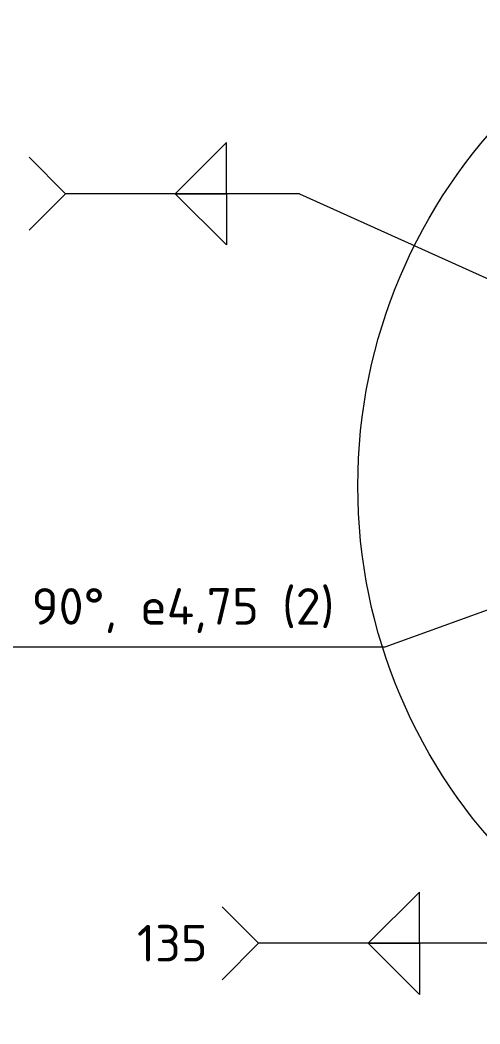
# Model space of a CAD drawing. Header units: millimetres. Extents: x 0 to 2382, y 0 to 420.
# Drawn here: x 1113.2 to 1144.7, y 203.7 to 272.4 of the extents above; entities that cross this region are included whole.
import ezdxf
from ezdxf.enums import TextEntityAlignment as Align

# ---------------------------------------------------------------- set-up
doc = ezdxf.new("R2010")
doc.units = ezdxf.units.MM
for name, color, linetype, lineweight in [('06-TEXTO', 7, 'CONTINUOUS', 25), ('08-FINA', 5, 'CONTINUOUS', 18), ('12-SOLDADURA', 6, 'CONTINUOUS', 18)]:
    doc.layers.add(name, color=color, linetype=linetype, lineweight=lineweight)
doc.styles.add('ISO3098', font='isocpeur.ttf')

msp = doc.modelspace()

# ---------------------------------------------------------------- linework, layer by layer
at = {"layer": '08-FINA'}
for p, q in [((1161.821, 238), (1138.175, 229.45)), ((1138.175, 229.45), (1084.175, 229.45))]:
    msp.add_line(p, q, dxfattribs=at)
msp.add_circle((1173.167, 240.5), 36.833, dxfattribs=at)
at = {"layer": '12-SOLDADURA'}
for p, q in [((1116.333, 260.5), (1113.833, 263)), ((1116.333, 260.5), (1113.833, 258)), ((1132.333, 260.5), (1116.333, 260.5)), ((1132.333, 260.5), (1154.436, 250.5)), ((1129.542, 209.192), (1127.042, 211.692)), ((1129.542, 209.192), (1127.042, 206.692)), ((1145.542, 209.192), (1129.542, 209.192))]:
    msp.add_line(p, q, dxfattribs=at)
for points in [[(1127.333, 260.5), (1127.333, 264), (1123.833, 260.5)], [(1127.333, 260.5), (1127.333, 257), (1123.833, 260.5)], [(1140.542, 209.192), (1140.542, 212.692), (1137.042, 209.192)], [(1140.542, 209.192), (1140.542, 205.692), (1137.042, 209.192)]]:
    msp.add_lwpolyline(points, close=True, dxfattribs=at)

# ---------------------------------------------------------------- texts
at = {"layer": '06-TEXTO', "style": 'ISO3098'}
msp.add_text('Triángulo con V 90°, e4,75 (2)', height=2.5, dxfattribs=at).set_placement((1111.175, 230.25), align=Align.BOTTOM_CENTER)
at = {"layer": '12-SOLDADURA', "style": 'ISO3098'}
msp.add_text('135', height=2.5, dxfattribs=at).set_placement((1126.042, 209.192), align=Align.MIDDLE_RIGHT)

doc.saveas('drawing.dxf')
